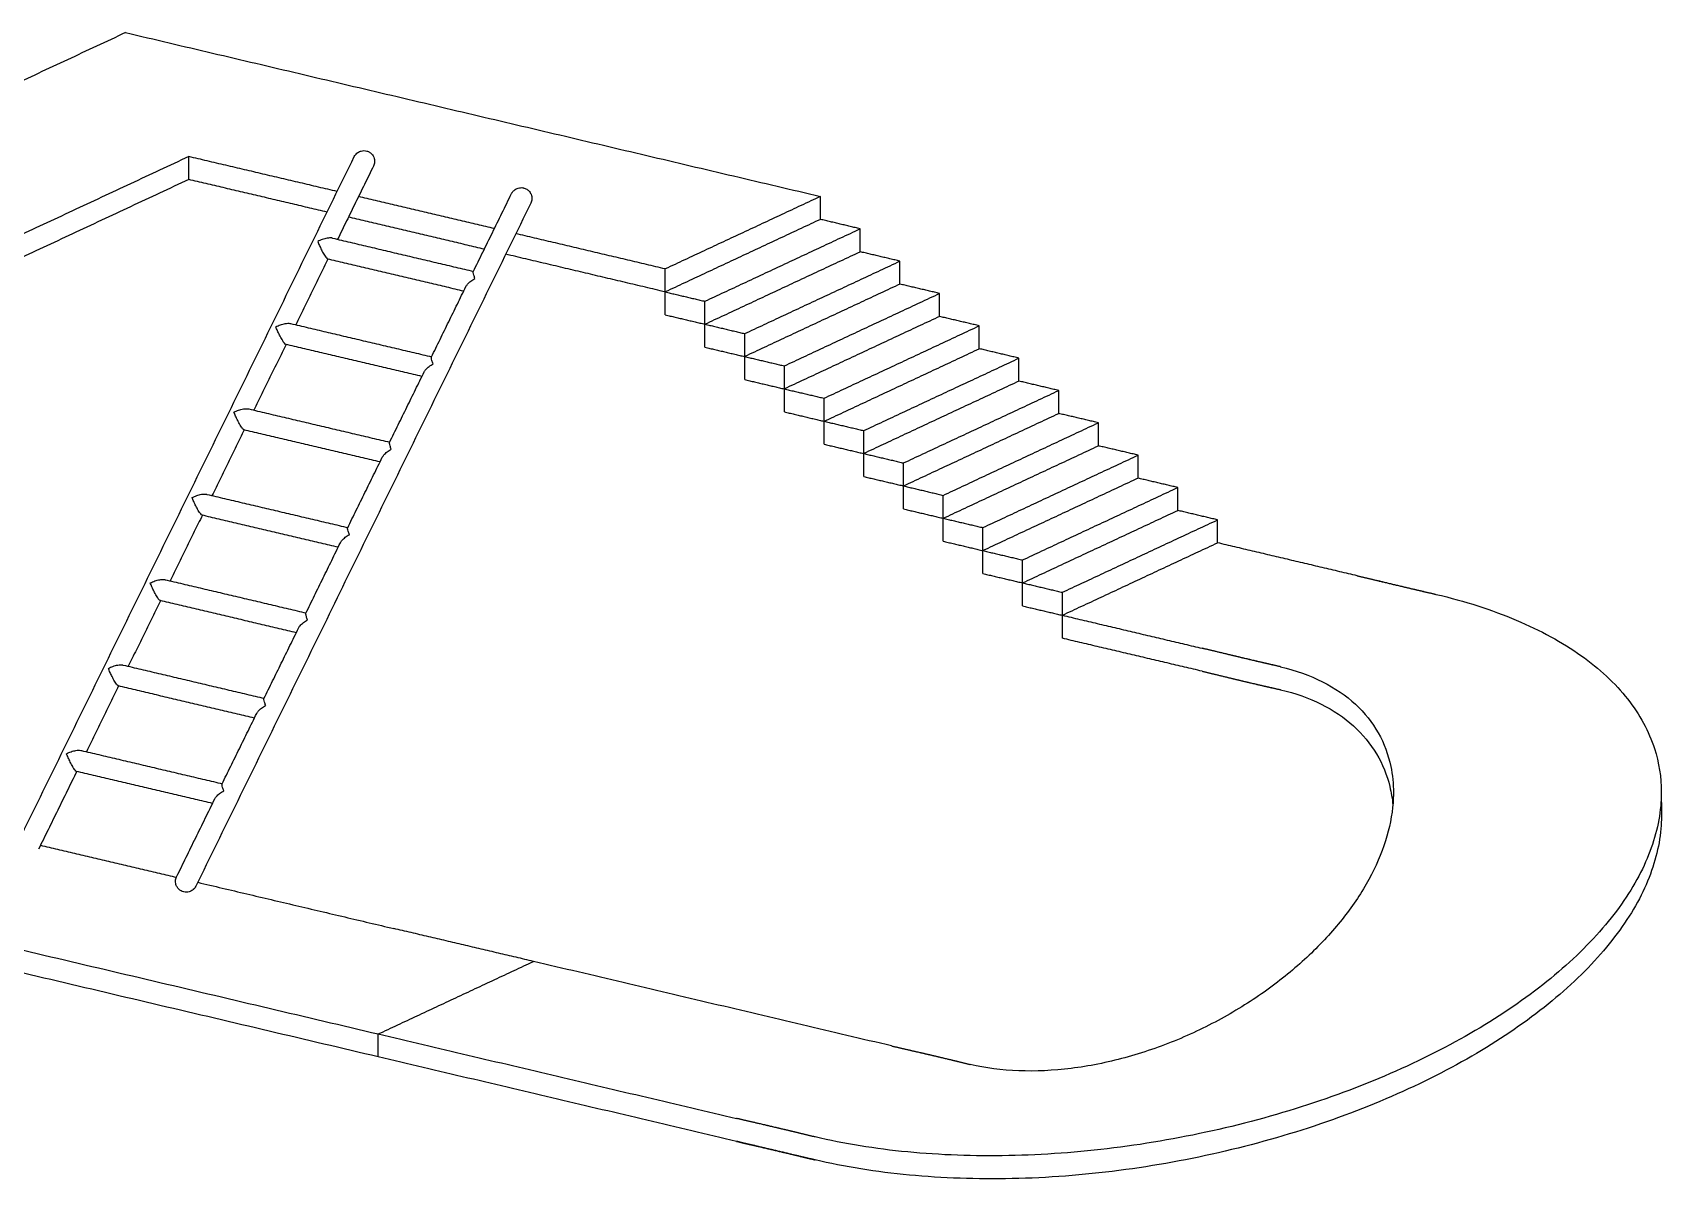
# Model space of a CAD drawing. Header units: millimetres. Extents: x 401 to 668, y 119 to 261.
# Drawn here: x 515.8 to 667.8, y 153.6 to 260.6 of the extents above; entities that cross this region are included whole.
import ezdxf

# ---------------------------------------------------------------- set-up
doc = ezdxf.new("R2010")
doc.units = ezdxf.units.MM
for name, color, linetype, true_color in [('Descent_1', 7, 'Continuous', 0xff7f7f), ('Descent_2', 7, 'Continuous', 0x3fbf7f), ('Descent_3', 7, 'Continuous', 0x7f7fff), ('Iteration_1', 6, 'Continuous', 0xff00ff), ('Question', 3, 'Continuous', 0x00ff00)]:
    doc.layers.add(name, color=color, linetype=linetype, true_color=true_color)

msp = doc.modelspace()

# ---------------------------------------------------------------- linework, layer by layer
at = {"layer": 'Descent_1', "color": 11, "lineweight": -3, "true_color": 0xff7f7f}
for points in [[(578.52, 235.51), (593, 242.27)], [(593, 242.27), (589.3, 243.15)], [(593, 240.13), (593, 242.27)], [(578.52, 233.37), (593, 240.13)], [(582.23, 232.49), (596.71, 239.25)], [(596.71, 239.25), (593, 240.13)], [(596.71, 237.11), (596.71, 239.25)], [(574.82, 234.24), (574.82, 236.38)], [(574.82, 236.38), (578.52, 235.51)], [(596.71, 237.11), (582.23, 230.35)], [(585.93, 229.48), (600.41, 236.24)], [(600.41, 236.24), (596.71, 237.11)], [(600.41, 234.09), (600.41, 236.24)], [(574.82, 234.24), (578.52, 233.37)], [(578.52, 233.37), (578.52, 235.51)], [(600.41, 234.09), (585.93, 227.33)], [(604.12, 233.22), (600.41, 234.09)], [(578.52, 231.22), (578.52, 233.37)], [(578.52, 233.37), (582.23, 232.49)], [(589.64, 226.46), (604.12, 233.22)], [(604.12, 231.08), (604.12, 233.22)], [(578.52, 231.22), (582.23, 230.35)], [(582.23, 230.35), (582.23, 232.49)], [(589.64, 224.31), (604.12, 231.08)], [(607.82, 230.2), (604.12, 231.08)], [(582.23, 228.2), (582.23, 230.35)], [(582.23, 230.35), (585.93, 229.48)], [(593.34, 223.44), (607.82, 230.2)], [(607.82, 228.06), (607.82, 230.2)], [(582.23, 228.2), (585.93, 227.33)], [(585.93, 227.33), (585.93, 229.48)], [(607.82, 228.06), (593.34, 221.3)], [(611.53, 227.18), (607.82, 228.06)], [(585.93, 225.19), (585.93, 227.33)], [(585.93, 227.33), (589.64, 226.46)], [(597.05, 220.42), (611.53, 227.18)], [(611.53, 225.04), (611.53, 227.18)], [(585.93, 225.19), (589.64, 224.31)], [(589.64, 224.31), (589.64, 226.46)], [(597.05, 218.28), (611.53, 225.04)], [(615.23, 224.17), (611.53, 225.04)], [(589.64, 222.17), (589.64, 224.31)], [(589.64, 224.31), (593.34, 223.44)], [(593.34, 221.3), (593.34, 223.44)], [(600.75, 217.4), (615.23, 224.17)], [(615.23, 222.02), (615.23, 224.17)], [(589.64, 222.17), (593.34, 221.3)], [(600.75, 215.26), (615.23, 222.02)], [(618.94, 221.15), (615.23, 222.02)], [(593.34, 219.15), (593.34, 221.3)], [(593.34, 221.3), (597.05, 220.42)], [(597.05, 218.28), (597.05, 220.42)], [(604.46, 214.39), (618.94, 221.15)], [(618.94, 219), (618.94, 221.15)], [(593.34, 219.15), (597.05, 218.28)], [(618.94, 219), (604.46, 212.24)], [(622.64, 218.13), (618.94, 219)], [(597.05, 216.13), (597.05, 218.28)], [(597.05, 218.28), (600.75, 217.4)], [(600.75, 215.26), (600.75, 217.4)], [(608.16, 211.37), (622.64, 218.13)], [(622.64, 215.99), (622.64, 218.13)], [(597.05, 216.13), (600.75, 215.26)], [(608.16, 209.23), (622.64, 215.99)], [(626.35, 215.11), (622.64, 215.99)], [(600.75, 213.12), (600.75, 215.26)], [(600.75, 215.26), (604.46, 214.39)], [(604.46, 212.24), (604.46, 214.39)], [(611.87, 208.35), (626.35, 215.11)], [(626.35, 212.97), (626.35, 215.11)], [(600.75, 213.12), (604.46, 212.24)], [(604.46, 210.1), (604.46, 212.24)], [(604.46, 212.24), (608.16, 211.37)], [(608.16, 209.23), (608.16, 211.37)], [(604.46, 210.1), (608.16, 209.23)], [(608.16, 207.08), (608.16, 209.23)], [(608.16, 209.23), (611.87, 208.35)], [(611.87, 206.21), (611.87, 208.35)], [(608.16, 207.08), (611.87, 206.21)]]:
    msp.add_open_spline(points, degree=1, dxfattribs=at)
at = {"layer": 'Descent_2', "color": 125, "lineweight": -3, "true_color": 0x3fbf7f}
for points, degree in [([(611.87, 206.21), (626.35, 212.97)], 1), ([(639.39, 209.89), (626.35, 212.97)], 1), ([(639.39, 209.89), (640.56, 209.62), (641.74, 209.34), (644.35, 208.7), (645.55, 208.44), (646.73, 208.16)], 5), ([(639.39, 209.89), (640.56, 209.62), (641.74, 209.34), (644.38, 208.71), (645.55, 208.44), (646.73, 208.16)], 5), ([(611.87, 206.21), (624.91, 203.13)], 1), ([(611.87, 204.06), (611.87, 206.21)], 1), ([(624.91, 200.99), (611.87, 204.06)], 1), ([(632.24, 201.4), (631.07, 201.68), (629.84, 201.93), (627.26, 202.58), (626.08, 202.85), (624.91, 203.13)], 5), ([(632.24, 201.4), (631.07, 201.68), (629.9, 201.91), (627.26, 202.58), (626.08, 202.85), (624.91, 203.13)], 5), ([(627.94, 202.4), (627.94, 202.4)], 1), ([(624.91, 200.99), (626.08, 200.71), (627.26, 200.43), (629.9, 199.76), (631.07, 199.53), (632.24, 199.26)], 5), ([(624.91, 200.99), (626.08, 200.71), (627.26, 200.43), (629.84, 199.78), (631.07, 199.53), (632.24, 199.26)], 5), ([(667.76, 189.7), (667.76, 189), (667.77, 188.29), (667.77, 187.58)], 3), ([(548.04, 167.14), (562.52, 173.91)], 1), ([(595.94, 166.02), (562.52, 173.91)], 1), ([(548.04, 167.14), (581.46, 159.26)], 1), ([(548.04, 165), (548.04, 167.14)], 1), ([(595.94, 166.02), (597.12, 165.75), (598.29, 165.47), (600.93, 164.9), (602.11, 164.57), (603.28, 164.29)], 5), ([(595.94, 166.02), (597.12, 165.75), (598.29, 165.47), (600.99, 164.88), (602.11, 164.57), (603.28, 164.29)], 5), ([(581.46, 157.12), (548.04, 165)], 1), ([(588.8, 157.53), (587.62, 157.81), (586.48, 158.1), (583.81, 158.71), (582.64, 158.99), (581.46, 159.26)], 5), ([(588.8, 157.53), (587.62, 157.81), (586.45, 158.1), (583.81, 158.71), (582.64, 158.99), (581.46, 159.26)], 5), ([(581.46, 157.12), (582.64, 156.84), (583.81, 156.56), (586.48, 155.96), (587.62, 155.66), (588.8, 155.39)], 5), ([(588.8, 155.39), (587.62, 155.66), (586.45, 155.95), (583.81, 156.56), (582.64, 156.84), (581.46, 157.12)], 5)]:
    msp.add_open_spline(points, degree=degree, dxfattribs=at)
for points, knots in [([(646.73, 208.16), (649.44, 207.53), (651.95, 206.72), (656.49, 204.8), (658.52, 203.69), (662, 201.22), (663.46, 199.86), (665.76, 196.94), (666.6, 195.39), (667.55, 192.45), (667.76, 191.09), (667.76, 189.7)], [0, 0, 0, 0, 7.585787, 7.585787, 15.171573, 15.171573, 22.75736, 22.75736, 30.343146, 30.343146, 36.503462, 36.503462, 36.503462, 36.503462]), ([(632.24, 201.4), (633.66, 201.07), (634.97, 200.6), (637.31, 199.42), (638.34, 198.71), (640.08, 197.1), (640.8, 196.2), (641.9, 194.25), (642.29, 193.2), (642.69, 191.3), (642.77, 190.48), (642.76, 189.63)], [0, 0, 0, 0, 7.585787, 7.585787, 15.171573, 15.171573, 22.75736, 22.75736, 30.343146, 30.343146, 35.909282, 35.909282, 35.909282, 35.909282]), ([(632.24, 199.26), (633.61, 198.94), (634.88, 198.48), (637.16, 197.35), (638.17, 196.66), (639.9, 195.1), (640.62, 194.22), (641.75, 192.33), (642.17, 191.3), (642.56, 189.67), (642.66, 189.1), (642.71, 188.52)], [0, 0, 0, 0, 7.585787, 7.585787, 15.171573, 15.171573, 22.75736, 22.75736, 30.343146, 30.343146, 34.299884, 34.299884, 34.299884, 34.299884]), ([(667.76, 189.7), (667.76, 189.38), (667.75, 189.06), (667.61, 187.02), (667.18, 185.27), (665.7, 181.76), (664.66, 180.01), (662, 176.56), (660.39, 174.87), (656.65, 171.6), (654.53, 170.03), (649.85, 167.06), (647.29, 165.67), (641.82, 163.1), (638.91, 161.93), (632.85, 159.87), (629.7, 158.97), (623.25, 157.5), (619.97, 156.91), (613.39, 156.09), (610.09, 155.85), (603.64, 155.72), (600.47, 155.84), (594.41, 156.42), (591.51, 156.89), (588.8, 157.53)], [36.503462, 36.503462, 36.503462, 36.503462, 37.928933, 37.928933, 45.51472, 45.51472, 53.100506, 53.100506, 60.686293, 60.686293, 68.272079, 68.272079, 75.857866, 75.857866, 83.443653, 83.443653, 91.029439, 91.029439, 98.615226, 98.615226, 106.201012, 106.201012, 113.786799, 113.786799, 121.372586, 121.372586, 121.372586, 121.372586]), ([(642.76, 189.63), (642.76, 189.32), (642.75, 189.02), (642.64, 187.54), (642.4, 186.35), (641.64, 183.96), (641.12, 182.75), (639.82, 180.37), (639.04, 179.19), (637.24, 176.89), (636.23, 175.77), (633.98, 173.61), (632.76, 172.57), (630.13, 170.62), (628.72, 169.71), (625.76, 168.03), (624.21, 167.27), (621.02, 165.94), (619.37, 165.38), (616.04, 164.47), (614.35, 164.13), (611.02, 163.72), (609.38, 163.64), (606.21, 163.76), (604.69, 163.96), (603.28, 164.29)], [35.909282, 35.909282, 35.909282, 35.909282, 37.928933, 37.928933, 45.51472, 45.51472, 53.100506, 53.100506, 60.686293, 60.686293, 68.272079, 68.272079, 75.857866, 75.857866, 83.443653, 83.443653, 91.029439, 91.029439, 98.615226, 98.615226, 106.201012, 106.201012, 113.786799, 113.786799, 121.372586, 121.372586, 121.372586, 121.372586]), ([(667.77, 187.58), (667.77, 187.36), (667.77, 187.14), (667.69, 185.22), (667.3, 183.47), (665.93, 179.98), (664.93, 178.23), (662.37, 174.79), (660.81, 173.09), (657.16, 169.8), (655.07, 168.22), (650.45, 165.21), (647.91, 163.8), (642.46, 161.19), (639.56, 160), (633.48, 157.88), (630.31, 156.96), (623.81, 155.44), (620.49, 154.83), (613.82, 153.97), (610.47, 153.71), (603.91, 153.57), (600.69, 153.68), (594.51, 154.26), (591.55, 154.74), (588.8, 155.39)], [36.9448, 36.9448, 36.9448, 36.9448, 37.928933, 37.928933, 45.51472, 45.51472, 53.100506, 53.100506, 60.686293, 60.686293, 68.272079, 68.272079, 75.857866, 75.857866, 83.443653, 83.443653, 91.029439, 91.029439, 98.615226, 98.615226, 106.201012, 106.201012, 113.786799, 113.786799, 121.372586, 121.372586, 121.372586, 121.372586])]:
    msp.add_open_spline(points, degree=3, knots=knots, dxfattribs=at)
at = {"layer": 'Descent_3', "color": 171, "lineweight": -3, "true_color": 0x7f7fff}
for points in [[(466.53, 186.37), (548.04, 167.14)], [(548.04, 165), (466.53, 184.22)], [(516.52, 184.75), (529.2, 181.76)], [(531.19, 181.29), (549.48, 176.98)], [(562.52, 173.91), (549.48, 176.98)]]:
    msp.add_open_spline(points, degree=1, dxfattribs=at)
at = {"layer": 'Iteration_1', "color": 6, "lineweight": -3, "true_color": 0xff00ff}
for points, knots in [([(545.8, 249.01), (545.86, 249.13), (545.94, 249.23), (546.04, 249.32), (546.14, 249.41), (546.25, 249.47), (546.37, 249.51), (546.38, 249.52), (546.39, 249.52), (546.4, 249.52), (546.42, 249.53), (546.43, 249.53), (546.6, 249.58), (546.79, 249.58), (546.96, 249.53), (546.97, 249.53), (546.98, 249.53), (546.98, 249.53), (547.07, 249.5), (547.15, 249.46), (547.23, 249.41), (547.25, 249.4), (547.27, 249.38), (547.3, 249.37), (547.4, 249.29), (547.48, 249.2), (547.55, 249.09), (547.58, 249.04), (547.6, 249), (547.62, 248.95), (547.68, 248.81), (547.7, 248.66), (547.69, 248.51), (547.69, 248.44), (547.68, 248.37), (547.66, 248.31), (547.64, 248.25), (547.62, 248.19), (547.59, 248.13)], [2.367324, 2.367324, 2.367324, 2.367324, 2.76941, 2.76941, 2.76941, 3.160798, 3.160798, 3.160798, 3.177437, 3.177437, 3.21606, 3.21606, 3.21606, 3.76143, 3.76143, 3.76143, 3.786718, 3.786718, 3.786718, 4.054901, 4.054901, 4.054901, 4.138956, 4.138956, 4.138956, 4.516889, 4.516889, 4.516889, 4.680177, 4.680177, 4.680177, 5.12803, 5.12803, 5.12803, 5.334281, 5.334281, 5.334281, 5.528122, 5.528122, 5.528122, 5.528122]), ([(560.47, 245.55), (560.48, 245.57), (560.49, 245.6), (560.51, 245.62), (560.56, 245.71), (560.63, 245.79), (560.71, 245.86), (560.82, 245.96), (560.96, 246.03), (561.1, 246.07), (561.24, 246.11), (561.38, 246.12), (561.53, 246.1), (561.54, 246.09), (561.56, 246.09), (561.58, 246.08), (561.59, 246.08), (561.61, 246.08), (561.62, 246.08), (561.63, 246.07), (561.7, 246.05), (561.76, 246.03), (561.82, 246), (561.87, 245.97), (561.92, 245.94), (561.97, 245.91), (562.01, 245.88), (562.04, 245.85), (562.07, 245.82), (562.17, 245.72), (562.24, 245.61), (562.29, 245.49), (562.35, 245.35), (562.37, 245.2), (562.37, 245.05), (562.36, 244.92), (562.32, 244.79), (562.27, 244.67)], [1.571721, 1.571721, 1.571721, 1.571721, 1.652414, 1.652414, 1.652414, 1.97252, 1.97252, 1.97252, 2.420373, 2.420373, 2.420373, 2.85372, 2.85372, 2.85372, 2.900663, 2.900663, 2.923821, 2.923821, 2.962528, 2.962528, 2.962528, 3.159612, 3.159612, 3.159612, 3.339792, 3.339792, 3.339792, 3.479202, 3.479202, 3.479202, 3.881394, 3.881394, 3.881394, 4.329247, 4.329247, 4.329247, 4.731333, 4.731333, 4.731333, 4.731333]), ([(543.77, 241.4), (543.75, 241.4), (543.73, 241.41), (543.57, 241.43), (543.42, 241.42), (543.11, 241.37), (542.96, 241.33), (542.67, 241.23), (542.52, 241.16), (542.39, 241.09)], [2.335686, 2.335686, 2.335686, 2.335686, 2.419152, 2.419152, 2.904212, 2.904212, 3.376459, 3.376459, 3.849198, 3.849198, 3.849198, 3.849198]), ([(542.39, 241.09), (542.43, 240.98), (542.48, 240.85), (542.6, 240.59), (542.66, 240.45), (542.8, 240.17), (542.88, 240.03), (543.04, 239.76), (543.12, 239.64), (543.19, 239.56)], [0, 0, 0, 0, 0.472739, 0.472739, 0.944986, 0.944986, 1.430046, 1.430046, 1.924599, 1.924599, 1.924599, 1.924599]), ([(543.31, 239.45), (543.32, 239.45), (543.32, 239.45), (543.34, 239.45), (543.34, 239.46), (543.35, 239.47)], [0.4110867, 0.4110867, 0.4110867, 0.4110867, 0.4945529, 0.4945529, 0.6545407, 0.6545407, 0.6545407, 0.6545407]), ([(556.22, 236.89), (556.26, 236.96), (556.31, 237.03), (556.45, 237.2), (556.56, 237.3), (556.79, 237.48), (556.92, 237.56), (557.06, 237.63)], [0.656703, 0.656703, 0.656703, 0.656703, 0.979613, 0.979613, 1.45186, 1.45186, 1.924599, 1.924599, 1.924599, 1.924599]), ([(557.06, 237.63), (557.02, 237.75), (556.98, 237.85), (556.92, 238.04), (556.9, 238.12), (556.89, 238.22), (556.89, 238.26), (556.9, 238.27)], [0, 0, 0, 0, 0.472739, 0.472739, 0.944986, 0.944986, 1.267896, 1.267896, 1.267896, 1.267896]), ([(538.48, 233.12), (538.62, 233.2), (538.76, 233.26), (539.05, 233.36), (539.21, 233.41), (539.51, 233.45), (539.66, 233.46), (539.82, 233.44), (539.84, 233.43), (539.86, 233.43)], [0, 0, 0, 0, 0.472739, 0.472739, 0.944986, 0.944986, 1.430046, 1.430046, 1.513512, 1.513512, 1.513512, 1.513512]), ([(539.28, 231.59), (539.21, 231.67), (539.14, 231.79), (538.98, 232.06), (538.9, 232.21), (538.76, 232.49), (538.69, 232.62), (538.58, 232.88), (538.52, 233.01), (538.48, 233.12)], [0, 0, 0, 0, 0.494553, 0.494553, 0.979613, 0.979613, 1.45186, 1.45186, 1.924599, 1.924599, 1.924599, 1.924599]), ([(539.44, 231.5), (539.44, 231.49), (539.43, 231.48), (539.42, 231.48), (539.41, 231.48), (539.41, 231.48)], [1.2720211, 1.2720211, 1.2720211, 1.2720211, 1.4300461, 1.4300461, 1.5135123, 1.5135123, 1.5135123, 1.5135123]), ([(552.32, 228.92), (552.35, 228.99), (552.4, 229.06), (552.55, 229.23), (552.65, 229.33), (552.89, 229.51), (553.02, 229.59), (553.15, 229.66)], [0.656703, 0.656703, 0.656703, 0.656703, 0.979613, 0.979613, 1.45186, 1.45186, 1.924599, 1.924599, 1.924599, 1.924599]), ([(553.15, 229.66), (553.11, 229.78), (553.07, 229.88), (553.02, 230.07), (553, 230.15), (552.99, 230.26), (552.99, 230.29), (553, 230.31)], [0, 0, 0, 0, 0.472739, 0.472739, 0.944986, 0.944986, 1.267896, 1.267896, 1.267896, 1.267896]), ([(534.57, 225.16), (534.71, 225.23), (534.85, 225.29), (535.15, 225.4), (535.3, 225.44), (535.6, 225.49), (535.76, 225.49), (535.91, 225.47), (535.94, 225.47), (535.96, 225.46)], [0, 0, 0, 0, 0.472739, 0.472739, 0.944986, 0.944986, 1.430046, 1.430046, 1.513512, 1.513512, 1.513512, 1.513512]), ([(535.37, 223.62), (535.31, 223.7), (535.23, 223.82), (535.07, 224.09), (534.99, 224.24), (534.85, 224.52), (534.78, 224.66), (534.67, 224.92), (534.62, 225.04), (534.57, 225.16)], [0, 0, 0, 0, 0.494553, 0.494553, 0.979613, 0.979613, 1.45186, 1.45186, 1.924599, 1.924599, 1.924599, 1.924599]), ([(535.53, 223.53), (535.53, 223.52), (535.52, 223.52), (535.51, 223.51), (535.5, 223.51), (535.5, 223.51)], [1.2703712, 1.2703712, 1.2703712, 1.2703712, 1.4300461, 1.4300461, 1.5135123, 1.5135123, 1.5135123, 1.5135123]), ([(549.25, 221.7), (549.2, 221.81), (549.17, 221.92), (549.11, 222.1), (549.09, 222.19), (549.08, 222.29), (549.08, 222.32), (549.09, 222.34)], [0, 0, 0, 0, 0.472739, 0.472739, 0.944986, 0.944986, 1.267896, 1.267896, 1.267896, 1.267896]), ([(548.41, 220.95), (548.45, 221.02), (548.5, 221.1), (548.64, 221.27), (548.75, 221.36), (548.98, 221.54), (549.11, 221.62), (549.25, 221.7)], [0.656703, 0.656703, 0.656703, 0.656703, 0.979613, 0.979613, 1.45186, 1.45186, 1.924599, 1.924599, 1.924599, 1.924599]), ([(530.67, 217.19), (530.8, 217.26), (530.95, 217.32), (531.24, 217.43), (531.39, 217.47), (531.7, 217.52), (531.85, 217.53), (532.01, 217.5), (532.03, 217.5), (532.05, 217.49)], [0, 0, 0, 0, 0.472739, 0.472739, 0.944986, 0.944986, 1.430046, 1.430046, 1.513512, 1.513512, 1.513512, 1.513512]), ([(531.47, 215.66), (531.4, 215.74), (531.32, 215.86), (531.16, 216.13), (531.08, 216.27), (530.94, 216.55), (530.88, 216.69), (530.76, 216.95), (530.71, 217.07), (530.67, 217.19)], [0, 0, 0, 0, 0.494553, 0.494553, 0.979613, 0.979613, 1.45186, 1.45186, 1.924599, 1.924599, 1.924599, 1.924599]), ([(531.63, 215.56), (531.62, 215.55), (531.62, 215.55), (531.6, 215.55), (531.6, 215.55), (531.59, 215.55)], [1.2705277, 1.2705277, 1.2705277, 1.2705277, 1.4300461, 1.4300461, 1.5135123, 1.5135123, 1.5135123, 1.5135123]), ([(545.34, 213.73), (545.3, 213.84), (545.26, 213.95), (545.2, 214.14), (545.18, 214.22), (545.17, 214.32), (545.17, 214.35), (545.18, 214.37)], [0, 0, 0, 0, 0.472739, 0.472739, 0.944986, 0.944986, 1.267896, 1.267896, 1.267896, 1.267896]), ([(544.5, 212.98), (544.54, 213.06), (544.59, 213.13), (544.73, 213.3), (544.84, 213.4), (545.07, 213.57), (545.2, 213.66), (545.34, 213.73)], [0.656703, 0.656703, 0.656703, 0.656703, 0.979613, 0.979613, 1.45186, 1.45186, 1.924599, 1.924599, 1.924599, 1.924599]), ([(526.76, 209.22), (526.9, 209.29), (527.04, 209.36), (527.33, 209.46), (527.49, 209.5), (527.79, 209.55), (527.94, 209.56), (528.1, 209.54), (528.12, 209.53), (528.14, 209.53)], [0, 0, 0, 0, 0.472739, 0.472739, 0.944986, 0.944986, 1.430046, 1.430046, 1.513512, 1.513512, 1.513512, 1.513512]), ([(527.56, 207.69), (527.49, 207.77), (527.42, 207.89), (527.26, 208.16), (527.18, 208.3), (527.04, 208.58), (526.97, 208.72), (526.86, 208.98), (526.8, 209.11), (526.76, 209.22)], [0, 0, 0, 0, 0.494553, 0.494553, 0.979613, 0.979613, 1.45186, 1.45186, 1.924599, 1.924599, 1.924599, 1.924599]), ([(527.72, 207.6), (527.72, 207.59), (527.71, 207.58), (527.7, 207.58), (527.69, 207.58), (527.69, 207.58)], [1.2706842, 1.2706842, 1.2706842, 1.2706842, 1.4300461, 1.4300461, 1.5135123, 1.5135123, 1.5135123, 1.5135123]), ([(540.6, 205.02), (540.63, 205.09), (540.68, 205.16), (540.83, 205.33), (540.93, 205.43), (541.17, 205.61), (541.3, 205.69), (541.43, 205.76)], [0.656703, 0.656703, 0.656703, 0.656703, 0.979613, 0.979613, 1.45186, 1.45186, 1.924599, 1.924599, 1.924599, 1.924599]), ([(541.43, 205.76), (541.39, 205.88), (541.35, 205.98), (541.3, 206.17), (541.28, 206.25), (541.27, 206.35), (541.27, 206.39), (541.28, 206.4)], [0, 0, 0, 0, 0.472739, 0.472739, 0.944986, 0.944986, 1.267896, 1.267896, 1.267896, 1.267896]), ([(522.85, 201.25), (522.99, 201.33), (523.13, 201.39), (523.43, 201.49), (523.58, 201.54), (523.88, 201.58), (524.04, 201.59), (524.19, 201.57), (524.22, 201.56), (524.24, 201.56)], [0, 0, 0, 0, 0.472739, 0.472739, 0.944986, 0.944986, 1.430046, 1.430046, 1.513512, 1.513512, 1.513512, 1.513512]), ([(523.65, 199.72), (523.59, 199.8), (523.51, 199.92), (523.35, 200.19), (523.27, 200.34), (523.13, 200.62), (523.06, 200.75), (522.95, 201.01), (522.9, 201.14), (522.85, 201.25)], [0, 0, 0, 0, 0.494553, 0.494553, 0.979613, 0.979613, 1.45186, 1.45186, 1.924599, 1.924599, 1.924599, 1.924599]), ([(523.81, 199.63), (523.81, 199.62), (523.8, 199.61), (523.79, 199.61), (523.78, 199.61), (523.78, 199.61)], [1.2708406, 1.2708406, 1.2708406, 1.2708406, 1.4300461, 1.4300461, 1.5135123, 1.5135123, 1.5135123, 1.5135123]), ([(536.69, 197.05), (536.73, 197.12), (536.78, 197.19), (536.92, 197.36), (537.03, 197.46), (537.26, 197.64), (537.39, 197.72), (537.53, 197.79)], [0.656703, 0.656703, 0.656703, 0.656703, 0.979613, 0.979613, 1.45186, 1.45186, 1.924599, 1.924599, 1.924599, 1.924599]), ([(537.53, 197.79), (537.48, 197.91), (537.45, 198.01), (537.39, 198.2), (537.37, 198.28), (537.36, 198.39), (537.36, 198.42), (537.37, 198.44)], [0, 0, 0, 0, 0.472739, 0.472739, 0.944986, 0.944986, 1.267896, 1.267896, 1.267896, 1.267896]), ([(518.95, 193.29), (519.08, 193.36), (519.23, 193.42), (519.52, 193.53), (519.67, 193.57), (519.98, 193.62), (520.13, 193.62), (520.29, 193.6), (520.31, 193.6), (520.33, 193.59)], [0, 0, 0, 0, 0.472739, 0.472739, 0.944986, 0.944986, 1.430046, 1.430046, 1.513512, 1.513512, 1.513512, 1.513512]), ([(519.75, 191.75), (519.68, 191.83), (519.6, 191.95), (519.44, 192.22), (519.36, 192.37), (519.22, 192.65), (519.16, 192.79), (519.04, 193.05), (518.99, 193.17), (518.95, 193.29)], [0, 0, 0, 0, 0.494553, 0.494553, 0.979613, 0.979613, 1.45186, 1.45186, 1.924599, 1.924599, 1.924599, 1.924599]), ([(519.91, 191.66), (519.9, 191.65), (519.9, 191.65), (519.88, 191.64), (519.88, 191.64), (519.87, 191.64)], [1.2720211, 1.2720211, 1.2720211, 1.2720211, 1.4300461, 1.4300461, 1.5135123, 1.5135123, 1.5135123, 1.5135123]), ([(533.62, 189.83), (533.58, 189.94), (533.54, 190.05), (533.48, 190.23), (533.46, 190.32), (533.45, 190.42), (533.46, 190.45), (533.46, 190.47)], [0, 0, 0, 0, 0.472739, 0.472739, 0.944986, 0.944986, 1.267896, 1.267896, 1.267896, 1.267896]), ([(532.78, 189.08), (532.82, 189.15), (532.87, 189.23), (533.01, 189.4), (533.12, 189.49), (533.35, 189.67), (533.48, 189.75), (533.62, 189.83)], [0.656703, 0.656703, 0.656703, 0.656703, 0.979613, 0.979613, 1.45186, 1.45186, 1.924599, 1.924599, 1.924599, 1.924599]), ([(529.89, 180.39), (529.87, 180.4), (529.86, 180.4), (529.85, 180.4), (529.77, 180.42), (529.7, 180.46), (529.63, 180.5), (529.59, 180.52), (529.55, 180.54), (529.51, 180.57), (529.45, 180.62), (529.39, 180.67), (529.34, 180.73), (529.28, 180.81), (529.23, 180.9), (529.19, 180.99), (529.16, 181.05), (529.15, 181.11), (529.13, 181.18), (529.12, 181.26), (529.11, 181.34), (529.12, 181.42), (529.12, 181.56), (529.16, 181.69), (529.22, 181.81)], [0, 0, 0, 0, 0.035927, 0.035927, 0.035927, 0.280187, 0.280187, 0.280187, 0.413332, 0.413332, 0.413332, 0.653618, 0.653618, 0.653618, 0.953849, 0.953849, 0.953849, 1.151999, 1.151999, 1.151999, 1.398988, 1.398988, 1.398988, 1.801074, 1.801074, 1.801074, 1.801074]), ([(531.01, 180.93), (530.95, 180.81), (530.87, 180.7), (530.77, 180.61), (530.76, 180.6), (530.75, 180.6), (530.73, 180.58), (530.72, 180.57), (530.7, 180.56), (530.61, 180.49), (530.5, 180.44), (530.38, 180.4), (530.22, 180.36), (530.05, 180.36), (529.89, 180.39)], [4.958517, 4.958517, 4.958517, 4.958517, 5.360603, 5.360603, 5.360603, 5.396048, 5.396048, 5.450022, 5.450022, 5.450022, 5.806667, 5.806667, 5.806667, 6.314886, 6.314886, 6.314886, 6.314886])]:
    msp.add_open_spline(points, degree=3, knots=knots, dxfattribs=at)
for points, degree in [([(514.55, 185.27), (545.8, 249.01)], 1), ([(547.59, 248.13), (544.24, 241.29)], 1), ([(556.9, 238.27), (560.47, 245.55)], 1), ([(562.27, 244.67), (531.01, 180.93)], 1), ([(543.77, 241.4), (556.91, 238.3)], 1), ([(543.34, 239.44), (540.33, 233.32)], 1), ([(543.19, 239.56), (543.24, 239.49), (543.28, 239.46), (543.31, 239.45)], 3), ([(556.01, 236.45), (543.31, 239.45)], 1), ([(556.9, 238.27), (556.9, 238.27), (556.9, 238.27), (556.9, 238.27)], 3), ([(553, 230.31), (556.22, 236.89)], 1), ([(539.86, 233.43), (553.01, 230.33)], 1), ([(539.43, 231.48), (536.43, 225.35)], 1), ([(539.41, 231.48), (539.38, 231.49), (539.34, 231.52), (539.28, 231.59)], 3), ([(552.11, 228.49), (539.41, 231.48)], 1), ([(553, 230.31), (553, 230.31), (553, 230.31), (553, 230.31)], 3), ([(549.09, 222.34), (552.32, 228.92)], 1), ([(535.96, 225.46), (549.1, 222.36)], 1), ([(535.52, 223.51), (532.52, 217.38)], 1), ([(535.5, 223.51), (535.47, 223.52), (535.43, 223.56), (535.37, 223.62)], 3), ([(548.2, 220.52), (535.5, 223.51)], 1), ([(549.09, 222.34), (549.09, 222.34), (549.09, 222.34), (549.09, 222.34)], 3), ([(545.18, 214.37), (548.41, 220.95)], 1), ([(532.05, 217.49), (545.2, 214.39)], 1), ([(531.62, 215.54), (528.61, 209.42)], 1), ([(531.59, 215.55), (531.56, 215.55), (531.52, 215.59), (531.47, 215.66)], 3), ([(544.29, 212.55), (531.59, 215.55)], 1), ([(545.18, 214.37), (545.18, 214.37), (545.18, 214.37), (545.18, 214.37)], 3), ([(541.28, 206.4), (544.5, 212.98)], 1), ([(528.14, 209.53), (541.29, 206.43)], 1), ([(527.71, 207.57), (524.71, 201.45)], 1), ([(527.69, 207.58), (527.66, 207.59), (527.62, 207.62), (527.56, 207.69)], 3), ([(540.39, 204.58), (527.69, 207.58)], 1), ([(541.28, 206.4), (541.28, 206.4), (541.28, 206.4), (541.28, 206.41)], 3), ([(537.37, 198.44), (540.6, 205.02)], 1), ([(524.24, 201.56), (537.38, 198.46)], 1), ([(523.8, 199.61), (520.8, 193.48)], 1), ([(523.78, 199.61), (523.75, 199.62), (523.71, 199.65), (523.65, 199.72)], 3), ([(536.48, 196.62), (523.78, 199.61)], 1), ([(537.37, 198.44), (537.37, 198.44), (537.37, 198.44), (537.37, 198.44)], 3), ([(533.46, 190.47), (536.69, 197.05)], 1), ([(520.33, 193.59), (533.48, 190.49)], 1), ([(519.9, 191.64), (516.34, 184.39)], 1), ([(519.87, 191.64), (519.84, 191.65), (519.8, 191.69), (519.75, 191.75)], 3), ([(532.57, 188.65), (519.87, 191.64)], 1), ([(533.46, 190.47), (533.46, 190.47), (533.46, 190.47), (533.47, 190.47)], 3), ([(529.22, 181.81), (532.78, 189.08)], 1)]:
    msp.add_open_spline(points, degree=degree, dxfattribs=at)
at = {"layer": 'Question', "color": 3, "lineweight": -3, "true_color": 0x00ff00}
for points in [[(524.46, 260.58), (481.01, 240.29)], [(524.46, 260.58), (589.3, 245.29)], [(530.35, 249.01), (486.91, 228.73)], [(530.35, 246.87), (530.35, 249.01)], [(544.2, 245.75), (530.35, 249.01)], [(530.35, 246.87), (486.91, 226.58)], [(543.26, 243.83), (530.35, 246.87)], [(558.87, 242.29), (546.2, 245.28)], [(589.3, 245.29), (574.82, 238.53)], [(589.3, 243.15), (589.3, 245.29)], [(557.93, 240.37), (545.25, 243.36)], [(574.82, 238.53), (560.87, 241.82)], [(589.3, 243.15), (574.82, 236.38)], [(574.82, 236.38), (559.93, 239.9)], [(574.82, 236.38), (574.82, 238.53)]]:
    msp.add_open_spline(points, degree=1, dxfattribs=at)

doc.saveas('drawing.dxf')
